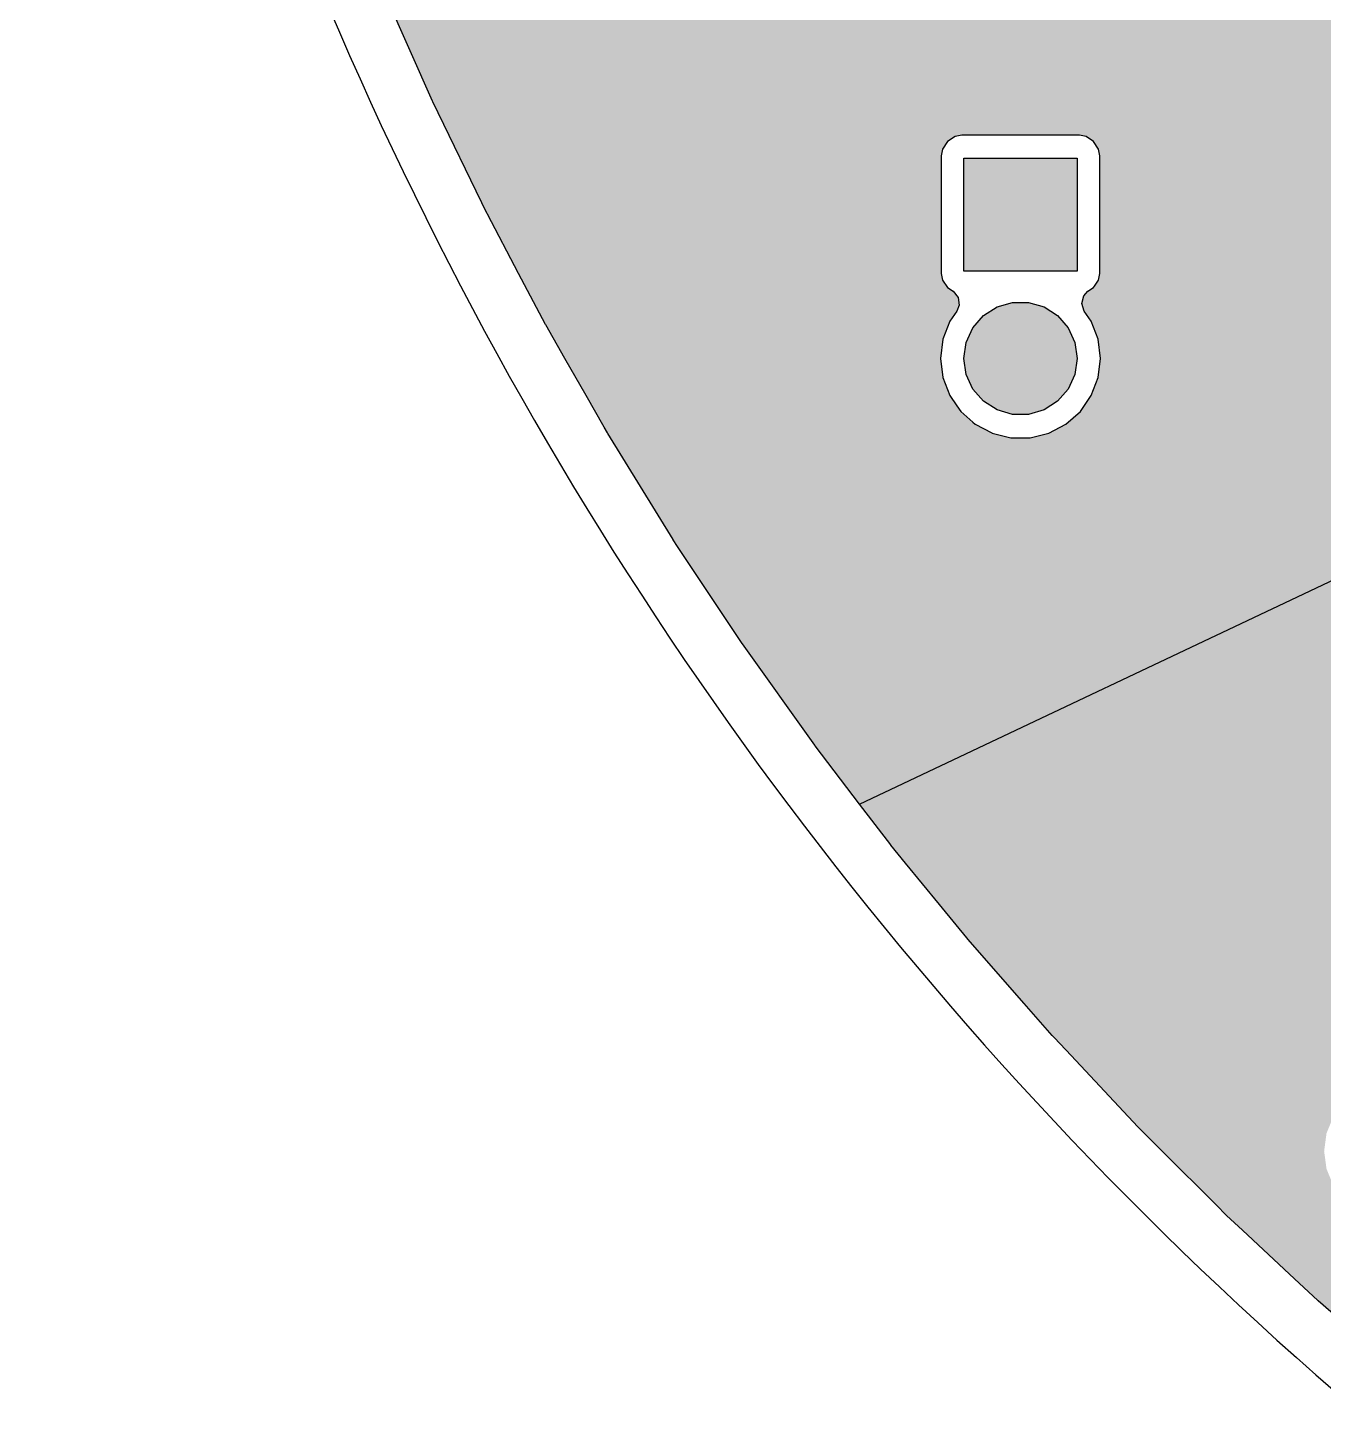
# Model space of a CAD drawing. Header units: millimetres. Extents: x -3894 to -3474, y -291 to 6.
# Drawn here: x -3583.56 to -3572.13, y -111.84 to -99.5 of the extents above; entities that cross this region are included whole.
import ezdxf

# ---------------------------------------------------------------- set-up
doc = ezdxf.new("R2010")
doc.units = ezdxf.units.MM
doc.layers.add('BLACK', color=7, linetype='Continuous')

msp = doc.modelspace()

# ---------------------------------------------------------------- hatches: boundary and pattern name
h = msp.add_hatch(color=256)
h.dxf.hatch_style = 1
h.paths.add_polyline_path([(-3561.19, -94.13), (-3563.524, -94.413), (-3563.544, -94.57), (-3563.605, -94.716), (-3563.701, -94.841), (-3563.827, -94.937), (-3563.973, -94.998), (-3564.077, -95.012), (-3564.129, -95.019), (-3564.208, -95.008), (-3564.286, -94.998), (-3564.432, -94.937), (-3564.558, -94.841), (-3564.654, -94.716), (-3564.687, -94.637), (-3580.435, -99.138), (-3579.988, -100.143), (-3579.987, -100.147), (-3579.506, -101.136), (-3579.505, -101.14), (-3579.229, -101.664), (-3578.992, -102.113), (-3578.99, -102.117), (-3578.82, -102.414), (-3578.633, -102.742), (-3578.473, -103.022), (-3578.444, -103.072), (-3578.442, -103.076), (-3577.865, -104.012), (-3577.863, -104.016), (-3577.825, -104.074), (-3577.325, -104.827), (-3577.255, -104.932), (-3577.253, -104.936), (-3576.615, -105.831), (-3576.615, -105.832), (-3576.612, -105.835), (-3576.218, -106.351), (-3564.262, -100.684)])
h.paths.add_polyline_path([(-3567.706, -102.067, -1), (-3568.106, -102.067, -1)], flags=16)
h.paths.add_polyline_path([(-3574.153, -100.499), (-3574.109, -100.566), (-3574.109, -100.566), (-3574.097, -100.624), (-3574.097, -100.624), (-3574.097, -101.664), (-3574.097, -101.664), (-3574.109, -101.722), (-3574.145, -101.777), (-3574.153, -101.788), (-3574.202, -101.821), (-3574.24, -101.861), (-3574.257, -101.929), (-3574.235, -101.995), (-3574.173, -102.086), (-3574.112, -102.245), (-3574.092, -102.414), (-3574.112, -102.583), (-3574.173, -102.742), (-3574.269, -102.882), (-3574.397, -102.995), (-3574.449, -103.022), (-3574.547, -103.074), (-3574.712, -103.114), (-3574.882, -103.114), (-3575.048, -103.074), (-3575.051, -103.072), (-3575.198, -102.995), (-3575.22, -102.976), (-3575.326, -102.882), (-3575.36, -102.832), (-3575.422, -102.742), (-3575.483, -102.583), (-3575.503, -102.414), (-3575.483, -102.245), (-3575.422, -102.086), (-3575.359, -101.995), (-3575.339, -101.944), (-3575.348, -101.875), (-3575.393, -101.821), (-3575.442, -101.788), (-3575.486, -101.722), (-3575.486, -101.722), (-3575.498, -101.664), (-3575.498, -100.624), (-3575.486, -100.566), (-3575.486, -100.566), (-3575.442, -100.499), (-3575.376, -100.455), (-3575.376, -100.455), (-3575.317, -100.443), (-3575.317, -100.443), (-3574.278, -100.443), (-3574.278, -100.443), (-3574.219, -100.455)], flags=16)
h.paths.add_polyline_path([(-3574.297, -100.644), (-3574.297, -101.644), (-3575.297, -101.644), (-3575.297, -100.644)], flags=0)
h.paths.add_polyline_path([(-3574.47, -102.036), (-3574.377, -102.144), (-3574.318, -102.273), (-3574.297, -102.414), (-3574.318, -102.555), (-3574.377, -102.684), (-3574.47, -102.792), (-3574.59, -102.869), (-3574.726, -102.909), (-3574.869, -102.909), (-3575.005, -102.869), (-3575.125, -102.792), (-3575.218, -102.684), (-3575.277, -102.555), (-3575.297, -102.414), (-3575.277, -102.273), (-3575.218, -102.144), (-3575.125, -102.036), (-3575.005, -101.959), (-3574.869, -101.919), (-3574.726, -101.919), (-3574.59, -101.959)], flags=0)
h = msp.add_hatch(color=256)
h.dxf.hatch_style = 1
h.paths.add_polyline_path([(-3570.24, -103.517), (-3576.218, -106.351), (-3575.944, -106.709), (-3575.942, -106.712), (-3575.812, -106.871), (-3575.512, -107.237), (-3575.245, -107.563), (-3575.242, -107.567), (-3574.765, -108.112), (-3574.518, -108.394), (-3574.515, -108.397), (-3574.498, -108.415), (-3574.351, -108.572), (-3573.763, -109.2), (-3573.76, -109.203), (-3573.547, -109.415), (-3573.068, -109.893), (-3572.981, -109.98), (-3572.978, -109.983), (-3572.838, -110.114), (-3572.379, -110.542), (-3572.174, -110.733), (-3572.171, -110.736), (-3571.757, -111.098), (-3568.036, -107.83), (-3568.096, -107.822), (-3568.242, -107.761), (-3568.368, -107.665), (-3568.464, -107.54), (-3568.488, -107.481), (-3568.524, -107.394), (-3568.524, -107.394), (-3568.545, -107.237), (-3568.524, -107.08), (-3568.524, -107.08), (-3568.464, -106.934), (-3568.368, -106.809), (-3568.242, -106.712), (-3568.096, -106.652), (-3568.096, -106.652), (-3567.939, -106.631), (-3567.783, -106.652), (-3567.783, -106.652), (-3567.641, -106.711), (-3567.637, -106.712), (-3567.511, -106.809), (-3567.415, -106.934), (-3567.354, -107.08), (-3567.354, -107.08), (-3567.34, -107.186), (-3567.334, -107.237), (-3566.428, -105.304), (-3570.24, -103.517), (-3571.433, -108.82), (-3571.355, -108.83), (-3571.355, -108.83), (-3571.209, -108.89), (-3571.083, -108.987), (-3570.987, -109.112), (-3570.926, -109.258), (-3570.908, -109.4), (-3570.906, -109.415), (-3570.926, -109.572), (-3570.987, -109.718), (-3571.083, -109.843), (-3571.209, -109.939), (-3571.355, -110), (-3571.459, -110.014), (-3571.511, -110.021), (-3571.59, -110.01), (-3571.668, -110), (-3571.814, -109.939), (-3571.94, -109.843), (-3572.036, -109.718), (-3572.096, -109.572), (-3572.096, -109.572), (-3572.117, -109.415), (-3572.096, -109.258), (-3572.096, -109.258), (-3572.036, -109.112), (-3571.94, -108.987), (-3571.814, -108.89), (-3571.668, -108.83), (-3571.668, -108.83), (-3571.511, -108.809), (-3571.433, -108.82)])
h.paths.add_polyline_path([(-3564.262, -100.684), (-3570.24, -103.517), (-3566.428, -105.304)])
h = msp.add_hatch(color=256)
h.dxf.hatch_style = 1
h.paths.add_polyline_path([(-3574.297, -102.414), (-3574.318, -102.273), (-3574.377, -102.144), (-3574.47, -102.036), (-3574.59, -101.959), (-3574.726, -101.919), (-3574.869, -101.919), (-3575.005, -101.959), (-3575.125, -102.036), (-3575.218, -102.144), (-3575.277, -102.273), (-3575.297, -102.414), (-3575.277, -102.555), (-3575.218, -102.684), (-3575.125, -102.792), (-3575.005, -102.869), (-3574.869, -102.909), (-3574.726, -102.909), (-3574.59, -102.869), (-3574.47, -102.792), (-3574.377, -102.684), (-3574.318, -102.555)])
h.paths.add_polyline_path([(-3574.297, -100.644), (-3575.297, -100.644), (-3575.297, -101.644), (-3574.297, -101.644)])

# ---------------------------------------------------------------- linework, layer by layer
msp.add_line((-3576.218, -106.351), (-3564.262, -100.684))
at = {"layer": 'BLACK', "linetype": 'Continuous'}
for p, q in [((-3579.988, -100.143), (-3580.435, -99.138)), ((-3579.987, -100.147), (-3579.988, -100.143)), ((-3579.506, -101.136), (-3579.987, -100.147)), ((-3575.442, -100.499), (-3575.486, -100.566)), ((-3575.376, -100.455), (-3575.442, -100.499)), ((-3575.317, -100.443), (-3575.376, -100.455)), ((-3575.376, -100.455), (-3575.376, -100.455)), ((-3574.278, -100.443), (-3575.317, -100.443)), ((-3575.317, -100.443), (-3575.317, -100.443)), ((-3574.219, -100.455), (-3574.278, -100.443)), ((-3574.278, -100.443), (-3574.278, -100.443)), ((-3574.153, -100.499), (-3574.219, -100.455)), ((-3574.219, -100.455), (-3574.219, -100.455)), ((-3574.109, -100.566), (-3574.153, -100.499)), ((-3575.486, -100.566), (-3575.498, -100.624)), ((-3575.498, -100.624), (-3575.498, -101.664)), ((-3575.486, -100.566), (-3575.486, -100.566)), ((-3574.097, -100.624), (-3574.109, -100.566)), ((-3574.109, -100.566), (-3574.109, -100.566)), ((-3574.097, -101.664), (-3574.097, -100.624)), ((-3574.097, -100.624), (-3574.097, -100.624)), ((-3575.297, -101.644), (-3575.297, -100.644)), ((-3575.297, -100.644), (-3574.297, -100.644)), ((-3574.297, -100.644), (-3574.297, -101.644)), ((-3579.505, -101.14), (-3579.506, -101.136)), ((-3579.229, -101.664), (-3579.505, -101.14)), ((-3578.992, -102.113), (-3579.229, -101.664)), ((-3575.498, -101.664), (-3575.486, -101.722)), ((-3575.486, -101.722), (-3575.486, -101.722)), ((-3575.486, -101.722), (-3575.442, -101.788)), ((-3574.297, -101.644), (-3575.297, -101.644)), ((-3574.145, -101.777), (-3574.109, -101.722)), ((-3574.109, -101.722), (-3574.097, -101.664)), ((-3574.109, -101.722), (-3574.109, -101.722)), ((-3574.109, -101.722), (-3574.109, -101.722)), ((-3574.097, -101.664), (-3574.097, -101.664)), ((-3575.442, -101.788), (-3575.393, -101.821)), ((-3575.393, -101.821), (-3575.348, -101.875)), ((-3574.257, -101.929), (-3574.24, -101.861)), ((-3574.24, -101.861), (-3574.202, -101.821)), ((-3574.202, -101.821), (-3574.153, -101.788)), ((-3574.153, -101.788), (-3574.145, -101.777)), ((-3575.359, -101.995), (-3575.422, -102.086)), ((-3575.339, -101.944), (-3575.359, -101.995)), ((-3575.348, -101.875), (-3575.339, -101.944)), ((-3575.125, -102.036), (-3575.005, -101.959)), ((-3575.005, -101.959), (-3574.869, -101.919)), ((-3574.869, -101.919), (-3574.726, -101.919)), ((-3574.726, -101.919), (-3574.59, -101.959)), ((-3574.59, -101.959), (-3574.47, -102.036)), ((-3574.235, -101.995), (-3574.257, -101.929)), ((-3574.173, -102.086), (-3574.235, -101.995)), ((-3578.99, -102.117), (-3578.992, -102.113)), ((-3578.82, -102.414), (-3578.99, -102.117)), ((-3575.422, -102.086), (-3575.483, -102.245)), ((-3575.422, -102.086), (-3575.422, -102.086)), ((-3575.218, -102.144), (-3575.125, -102.036)), ((-3574.47, -102.036), (-3574.377, -102.144)), ((-3574.112, -102.245), (-3574.173, -102.086)), ((-3574.173, -102.086), (-3574.173, -102.086)), ((-3574.173, -102.086), (-3574.173, -102.086)), ((-3575.277, -102.273), (-3575.218, -102.144)), ((-3574.377, -102.144), (-3574.318, -102.273)), ((-3575.483, -102.245), (-3575.503, -102.414)), ((-3575.483, -102.245), (-3575.483, -102.245)), ((-3575.297, -102.414), (-3575.277, -102.273)), ((-3574.318, -102.273), (-3574.297, -102.414)), ((-3574.092, -102.414), (-3574.112, -102.245)), ((-3578.633, -102.742), (-3578.82, -102.414)), ((-3575.503, -102.414), (-3575.483, -102.583)), ((-3575.277, -102.555), (-3575.297, -102.414)), ((-3574.297, -102.414), (-3574.318, -102.555)), ((-3574.112, -102.583), (-3574.092, -102.414)), ((-3575.483, -102.583), (-3575.483, -102.583)), ((-3575.483, -102.583), (-3575.422, -102.742)), ((-3575.218, -102.684), (-3575.277, -102.555)), ((-3574.318, -102.555), (-3574.377, -102.684)), ((-3574.173, -102.742), (-3574.112, -102.583)), ((-3575.125, -102.792), (-3575.218, -102.684)), ((-3574.377, -102.684), (-3574.47, -102.792)), ((-3578.473, -103.022), (-3578.633, -102.742)), ((-3575.422, -102.742), (-3575.36, -102.832)), ((-3575.36, -102.832), (-3575.326, -102.882)), ((-3575.005, -102.869), (-3575.125, -102.792)), ((-3574.47, -102.792), (-3574.59, -102.869)), ((-3574.269, -102.882), (-3574.173, -102.742)), ((-3575.326, -102.882), (-3575.22, -102.976)), ((-3575.22, -102.976), (-3575.198, -102.995)), ((-3574.869, -102.909), (-3575.005, -102.869)), ((-3574.726, -102.909), (-3574.869, -102.909)), ((-3574.59, -102.869), (-3574.726, -102.909)), ((-3574.397, -102.995), (-3574.269, -102.882)), ((-3578.444, -103.072), (-3578.473, -103.022)), ((-3578.442, -103.076), (-3578.444, -103.072)), ((-3577.865, -104.012), (-3578.442, -103.076)), ((-3575.198, -102.995), (-3575.051, -103.072)), ((-3575.051, -103.072), (-3575.048, -103.074)), ((-3575.048, -103.074), (-3574.882, -103.114)), ((-3574.712, -103.114), (-3574.547, -103.074)), ((-3574.547, -103.074), (-3574.449, -103.022)), ((-3574.449, -103.022), (-3574.397, -102.995)), ((-3574.397, -102.995), (-3574.397, -102.995)), ((-3574.397, -102.995), (-3574.397, -102.995)), ((-3574.882, -103.114), (-3574.712, -103.114)), ((-3577.863, -104.016), (-3577.865, -104.012)), ((-3577.825, -104.074), (-3577.863, -104.016)), ((-3577.325, -104.827), (-3577.825, -104.074)), ((-3577.255, -104.932), (-3577.325, -104.827)), ((-3577.253, -104.936), (-3577.255, -104.932)), ((-3576.615, -105.831), (-3577.253, -104.936)), ((-3576.615, -105.832), (-3576.615, -105.831)), ((-3576.612, -105.835), (-3576.615, -105.832)), ((-3576.218, -106.351), (-3576.612, -105.835)), ((-3575.944, -106.709), (-3576.218, -106.351)), ((-3575.942, -106.712), (-3575.944, -106.709)), ((-3575.812, -106.871), (-3575.942, -106.712)), ((-3575.512, -107.237), (-3575.812, -106.871)), ((-3575.245, -107.563), (-3575.512, -107.237)), ((-3575.242, -107.567), (-3575.245, -107.563)), ((-3574.765, -108.112), (-3575.242, -107.567)), ((-3574.518, -108.394), (-3574.765, -108.112)), ((-3574.515, -108.397), (-3574.518, -108.394)), ((-3574.498, -108.415), (-3574.515, -108.397)), ((-3574.351, -108.572), (-3574.498, -108.415)), ((-3573.763, -109.2), (-3574.351, -108.572)), ((-3573.76, -109.203), (-3573.763, -109.2)), ((-3573.547, -109.415), (-3573.76, -109.203)), ((-3573.068, -109.893), (-3573.547, -109.415)), ((-3572.981, -109.98), (-3573.068, -109.893)), ((-3572.978, -109.983), (-3572.981, -109.98)), ((-3572.838, -110.114), (-3572.978, -109.983)), ((-3572.379, -110.542), (-3572.838, -110.114)), ((-3572.174, -110.733), (-3572.379, -110.542)), ((-3572.171, -110.736), (-3572.174, -110.733)), ((-3571.342, -111.46), (-3572.171, -110.736))]:
    msp.add_line(p, q, dxfattribs=at)
at = {"layer": 'BLACK'}
msp.add_arc((-3550.061, -86.239), 33.5, 180, 229.8446, dxfattribs=at)

doc.saveas('drawing.dxf')
